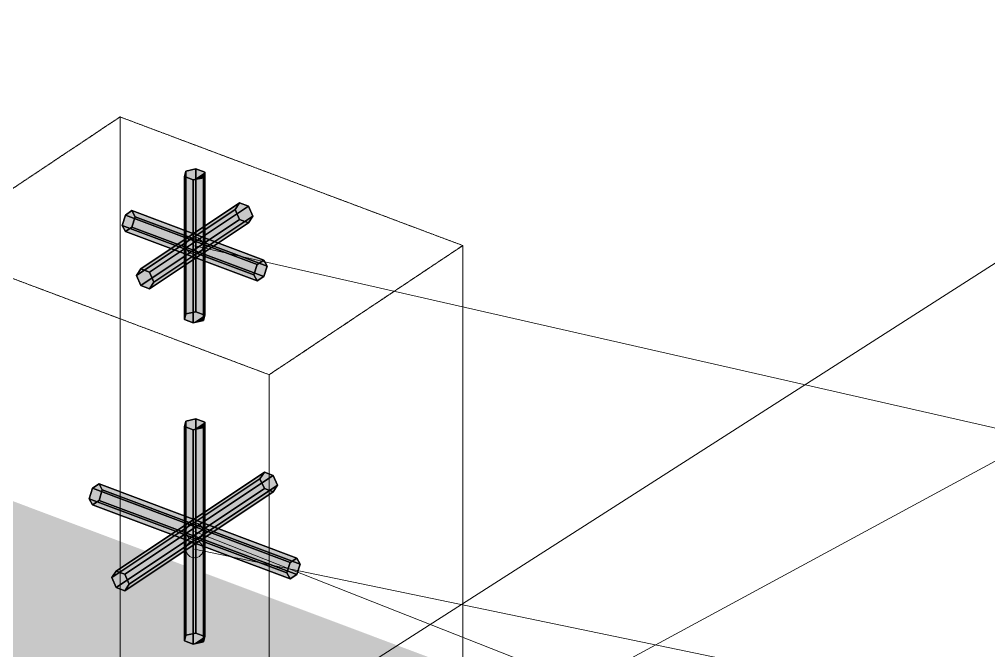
# Model space of a CAD drawing. Header units: millimetres. Extents: x 50 to 612415, y 2 to 4150.
# Drawn here: x 576965 to 577534, y 3000 to 3370 of the extents above; entities that cross this region are included whole.
import ezdxf

# ---------------------------------------------------------------- set-up
doc = ezdxf.new("R2010")
doc.units = ezdxf.units.MM
doc.linetypes.add('DASHED', pattern=[1.524, 1.27, -0.254])
for name, color, linetype, lineweight in [('DIM', 7, 'Continuous', 13), ('HATCH', 8, 'Continuous', 9), ('HIDDEN', 8, 'DASHED', 13), ('OUTLINE', 7, 'Continuous', 25)]:
    doc.layers.add(name, color=color, linetype=linetype, lineweight=lineweight)

msp = doc.modelspace()

# ---------------------------------------------------------------- hatches: boundary and pattern name
at = {"layer": 'HATCH', "true_color": 0xcf9446}
for points in [[(577062.413, 3197.497), (577061.641, 3194.291), (577061.641, 3278.171), (577062.413, 3281.376)], [(577072.744, 3193.622), (577073.517, 3196.828), (577073.517, 3280.707), (577072.744, 3277.502)], [(577062.413, 3008.768), (577061.641, 3005.562), (577061.641, 3131.382), (577062.413, 3134.587)], [(577072.744, 3004.893), (577073.517, 3008.099), (577073.517, 3133.918), (577072.744, 3130.713)]]:
    msp.add_hatch(color=33, dxfattribs=at).paths.add_polyline_path(points)
at = {"layer": 'HATCH', "true_color": 0xe6a546}
for points in [[(577073.517, 3280.707), (577062.413, 3281.376), (577061.641, 3278.171)], [(577073.517, 3280.707), (577068.351, 3282.644), (577062.413, 3281.376)], [(577073.517, 3280.707), (577061.641, 3278.171), (577066.806, 3276.234)], [(577073.517, 3280.707), (577066.806, 3276.234), (577072.744, 3277.502)], [(577035.939, 3223.939), (577041.105, 3222.002), (577099.218, 3260.745), (577094.053, 3262.682)], [(577030.773, 3258.162), (577026.899, 3255.579), (577104.384, 3226.522), (577108.258, 3229.105)], [(577041.105, 3212.317), (577035.939, 3214.254), (577094.053, 3252.996), (577099.218, 3251.059)], [(577026.899, 3245.893), (577030.773, 3248.476), (577108.258, 3219.42), (577104.384, 3216.837)], [(577061.641, 3194.291), (577062.413, 3197.497), (577073.517, 3196.828)], [(577066.806, 3192.354), (577061.641, 3194.291), (577073.517, 3196.828)], [(577062.413, 3197.497), (577068.351, 3198.765), (577073.517, 3196.828)], [(577072.744, 3193.622), (577066.806, 3192.354), (577073.517, 3196.828)], [(577073.517, 3133.918), (577062.413, 3134.587), (577061.641, 3131.382)], [(577073.517, 3133.918), (577061.641, 3131.382), (577066.806, 3129.445)], [(577073.517, 3133.918), (577068.351, 3135.855), (577062.413, 3134.587)], [(577073.517, 3133.918), (577066.806, 3129.445), (577072.744, 3130.713)], [(577021.411, 3046.495), (577026.576, 3044.558), (577113.747, 3102.671), (577108.581, 3104.608)], [(577011.402, 3097.667), (577007.528, 3095.084), (577123.755, 3051.499), (577127.629, 3054.082)], [(577026.576, 3034.872), (577021.411, 3036.809), (577108.581, 3094.923), (577113.747, 3092.986)], [(577007.528, 3085.399), (577011.402, 3087.981), (577127.629, 3044.396), (577123.755, 3041.813)], [(577061.641, 3005.562), (577062.413, 3008.768), (577073.517, 3008.099)], [(577066.806, 3003.625), (577061.641, 3005.562), (577073.517, 3008.099)], [(577062.413, 3008.768), (577068.351, 3010.036), (577073.517, 3008.099)], [(577072.744, 3004.893), (577066.806, 3003.625), (577073.517, 3008.099)]]:
    msp.add_hatch(color=33, dxfattribs=at).paths.add_polyline_path(points)
at = {"layer": 'HATCH', "true_color": 0xdb9c46}
for points in [[(577068.351, 3198.765), (577062.413, 3197.497), (577062.413, 3281.376), (577068.351, 3282.644)], [(577066.806, 3192.354), (577072.744, 3193.622), (577072.744, 3277.502), (577066.806, 3276.234)], [(577068.351, 3010.036), (577062.413, 3008.768), (577062.413, 3134.587), (577068.351, 3135.855)], [(577066.806, 3003.625), (577072.744, 3004.893), (577072.744, 3130.713), (577066.806, 3129.445)]]:
    msp.add_hatch(color=33, dxfattribs=at).paths.add_polyline_path(points)
at = {"layer": 'HATCH', "true_color": 0xd99b46}
for points in [[(577073.517, 3196.828), (577068.351, 3198.765), (577068.351, 3282.644), (577073.517, 3280.707)], [(577061.641, 3194.291), (577066.806, 3192.354), (577066.806, 3276.234), (577061.641, 3278.171)], [(577094.053, 3262.682), (577094.053, 3252.996), (577091.47, 3258.808)], [(577094.053, 3262.682), (577099.218, 3251.059), (577094.053, 3252.996)], [(577094.053, 3262.682), (577101.801, 3254.933), (577099.218, 3251.059)], [(577094.053, 3262.682), (577099.218, 3260.745), (577101.801, 3254.933)], [(577033.356, 3220.065), (577035.939, 3214.254), (577035.939, 3223.939)], [(577035.939, 3214.254), (577041.105, 3212.317), (577035.939, 3223.939)], [(577041.105, 3212.317), (577043.688, 3216.191), (577035.939, 3223.939)], [(577043.688, 3216.191), (577041.105, 3222.002), (577035.939, 3223.939)], [(577073.517, 3008.099), (577068.351, 3010.036), (577068.351, 3135.855), (577073.517, 3133.918)], [(577061.641, 3005.562), (577066.806, 3003.625), (577066.806, 3129.445), (577061.641, 3131.382)], [(577108.581, 3104.608), (577108.581, 3094.923), (577105.998, 3100.734)], [(577108.581, 3104.608), (577113.747, 3092.986), (577108.581, 3094.923)], [(577108.581, 3104.608), (577116.329, 3096.86), (577113.747, 3092.986)], [(577108.581, 3104.608), (577113.747, 3102.671), (577116.329, 3096.86)], [(577018.828, 3042.621), (577021.411, 3036.809), (577021.411, 3046.495)], [(577021.411, 3036.809), (577026.576, 3034.872), (577021.411, 3046.495)], [(577026.576, 3034.872), (577029.159, 3038.746), (577021.411, 3046.495)], [(577029.159, 3038.746), (577026.576, 3044.558), (577021.411, 3046.495)]]:
    msp.add_hatch(color=33, dxfattribs=at).paths.add_polyline_path(points)
at = {"layer": 'HATCH', "true_color": 0xd29646}
for points in [[(577033.356, 3220.065), (577035.939, 3223.939), (577094.053, 3262.682), (577091.47, 3258.808)], [(577043.688, 3216.191), (577041.105, 3212.317), (577099.218, 3251.059), (577101.801, 3254.933)], [(577018.828, 3042.621), (577021.411, 3046.495), (577108.581, 3104.608), (577105.998, 3100.734)], [(577029.159, 3038.746), (577026.576, 3034.872), (577113.747, 3092.986), (577116.329, 3096.86)]]:
    msp.add_hatch(color=33, dxfattribs=at).paths.add_polyline_path(points)
at = {"layer": 'HATCH', "true_color": 0xe1a146}
for points in [[(577035.939, 3214.254), (577033.356, 3220.065), (577091.47, 3258.808), (577094.053, 3252.996)], [(577041.105, 3222.002), (577043.688, 3216.191), (577101.801, 3254.933), (577099.218, 3260.745)], [(577021.411, 3036.809), (577018.828, 3042.621), (577105.998, 3100.734), (577108.581, 3094.923)], [(577026.576, 3044.558), (577029.159, 3038.746), (577116.329, 3096.86), (577113.747, 3102.671)]]:
    msp.add_hatch(color=33, dxfattribs=at).paths.add_polyline_path(points)
at = {"layer": 'HATCH', "true_color": 0xd69946}
for points in [[(577026.899, 3245.893), (577024.962, 3249.445), (577030.773, 3258.162)], [(577024.962, 3249.445), (577026.899, 3255.579), (577030.773, 3258.162)], [(577030.773, 3248.476), (577026.899, 3245.893), (577030.773, 3258.162)], [(577032.711, 3254.61), (577030.773, 3248.476), (577030.773, 3258.162)], [(577108.258, 3229.105), (577102.447, 3220.388), (577104.384, 3216.837)], [(577108.258, 3229.105), (577104.384, 3226.522), (577102.447, 3220.388)], [(577108.258, 3229.105), (577104.384, 3216.837), (577108.258, 3219.42)], [(577108.258, 3229.105), (577108.258, 3219.42), (577110.195, 3225.554)], [(577007.528, 3085.399), (577005.591, 3088.95), (577011.402, 3097.667)], [(577005.591, 3088.95), (577007.528, 3095.084), (577011.402, 3097.667)], [(577011.402, 3087.981), (577007.528, 3085.399), (577011.402, 3097.667)], [(577013.339, 3094.116), (577011.402, 3087.981), (577011.402, 3097.667)], [(577127.629, 3054.082), (577121.818, 3045.365), (577123.755, 3041.813)], [(577127.629, 3054.082), (577123.755, 3051.499), (577121.818, 3045.365)], [(577127.629, 3054.082), (577123.755, 3041.813), (577127.629, 3044.396)], [(577127.629, 3054.082), (577127.629, 3044.396), (577129.566, 3050.53)]]:
    msp.add_hatch(color=33, dxfattribs=at).paths.add_polyline_path(points)
at = {"layer": 'HATCH', "true_color": 0xe4a346}
for points in [[(577026.899, 3255.579), (577024.962, 3249.445), (577102.447, 3220.388), (577104.384, 3226.522)], [(577030.773, 3248.476), (577032.711, 3254.61), (577110.195, 3225.554), (577108.258, 3219.42)], [(577007.528, 3095.084), (577005.591, 3088.95), (577121.818, 3045.365), (577123.755, 3051.499)], [(577011.402, 3087.981), (577013.339, 3094.116), (577129.566, 3050.53), (577127.629, 3044.396)]]:
    msp.add_hatch(color=33, dxfattribs=at).paths.add_polyline_path(points)
at = {"layer": 'HATCH', "true_color": 0xd09446}
for points in [[(577032.711, 3254.61), (577030.773, 3258.162), (577108.258, 3229.105), (577110.195, 3225.554)], [(577024.962, 3249.445), (577026.899, 3245.893), (577104.384, 3216.837), (577102.447, 3220.388)], [(577013.339, 3094.116), (577011.402, 3097.667), (577127.629, 3054.082), (577129.566, 3050.53)], [(577005.591, 3088.95), (577007.528, 3085.399), (577123.755, 3041.813), (577121.818, 3045.365)]]:
    msp.add_hatch(color=33, dxfattribs=at).paths.add_polyline_path(points)
at = {"layer": 'HATCH', "true_color": 0xeef1ef}
for points in [[(577040.424, 3057.665), (576949.737, 3091.672), (576634.956, 2881.818), (576678.31, 2865.56), (576927.138, 2933.677)], [(576634.956, 2874.828), (576949.737, 3084.683), (577040.424, 3050.675), (576927.138, 2926.687), (576678.31, 2858.571)], [(577041.397, 3057.3), (577040.424, 3057.665), (576927.138, 2933.677), (576929.716, 2934.994)], [(577043.037, 3056.685), (577041.397, 3057.3), (576929.716, 2934.994), (576932.889, 2935.934)], [(577043.037, 3056.685), (576932.889, 2935.934), (577205.209, 2995.871)], [(577041.397, 3050.31), (576929.716, 2928.004), (576927.138, 2926.687), (577040.424, 3050.675)], [(577043.037, 3049.695), (576932.889, 2928.944), (576929.716, 2928.004), (577041.397, 3050.31)], [(577205.209, 2988.881), (576932.889, 2928.944), (577043.037, 3049.695)]]:
    msp.add_hatch(color=7, dxfattribs=at).paths.add_polyline_path(points)

# ---------------------------------------------------------------- linework, layer by layer
at = {"layer": 'DIM'}
for points in [[(577070, 2928.06), (577980, 3510), (578030, 3510)], [(577067.579, 2856.546), (577980, 3350), (578030, 3350)], [(577067.579, 3237.499), (577980, 3030), (578030, 3030)], [(577067.579, 3069.74), (577980, 2710), (578030, 2710)], [(577067.579, 3059.255), (577980, 2870), (578030, 2870)]]:
    msp.add_lwpolyline(points, dxfattribs=at)
for centre in [(577067.579, 3237.499), (577067.579, 3069.74), (577067.579, 3059.255)]:
    msp.add_circle(centre, 5, dxfattribs=at)
at = {"layer": 'HIDDEN', "color": 253, "true_color": 0xaab5af}
for p, q in [((576909.946, 3237.338), (577023.751, 3313.208)), ((577023.751, 3313.208), (576909.946, 3237.338)), ((577023.751, 2956.72), (577023.751, 3313.208)), ((577023.751, 3313.208), (577225.211, 3237.661)), ((577023.751, 3313.208), (577023.751, 2956.72)), ((577225.211, 3237.661), (577023.751, 3313.208)), ((577111.406, 3161.79), (576909.946, 3237.338)), ((576909.946, 3237.338), (577111.406, 3161.79)), ((577225.211, 3237.661), (577111.406, 3161.79)), ((577111.406, 3161.79), (577225.211, 3237.661)), ((577225.211, 3237.661), (577225.211, 2881.173)), ((577225.211, 2881.173), (577225.211, 3237.661)), ((577111.406, 3161.79), (577111.406, 2805.302)), ((577111.406, 2805.302), (577111.406, 3161.79))]:
    msp.add_line(p, q, dxfattribs=at)
at = {"layer": 'OUTLINE', "color": 139, "true_color": 0x42544a}
for p, q in [((577061.641, 3278.171), (577062.413, 3281.376)), ((577062.413, 3281.376), (577061.641, 3278.171)), ((577062.413, 3281.376), (577068.351, 3282.644)), ((577068.351, 3282.644), (577062.413, 3281.376)), ((577062.413, 3197.497), (577062.413, 3281.376)), ((577062.413, 3281.376), (577062.413, 3197.497)), ((577068.351, 3282.644), (577068.351, 3198.765)), ((577068.351, 3198.765), (577068.351, 3282.644)), ((577068.351, 3282.644), (577073.517, 3280.707)), ((577073.517, 3280.707), (577068.351, 3282.644)), ((577061.641, 3194.291), (577061.641, 3278.171)), ((577066.806, 3276.234), (577061.641, 3278.171)), ((577061.641, 3278.171), (577061.641, 3194.291)), ((577061.641, 3278.171), (577066.806, 3276.234)), ((577072.744, 3277.502), (577066.806, 3276.234)), ((577066.806, 3276.234), (577072.744, 3277.502)), ((577066.806, 3192.354), (577066.806, 3276.234)), ((577066.806, 3276.234), (577066.806, 3192.354)), ((577073.517, 3280.707), (577072.744, 3277.502)), ((577072.744, 3277.502), (577073.517, 3280.707)), ((577072.744, 3277.502), (577072.744, 3193.622)), ((577072.744, 3193.622), (577072.744, 3277.502)), ((577073.517, 3280.707), (577073.517, 3196.828)), ((577073.517, 3196.828), (577073.517, 3280.707)), ((577033.356, 3220.065), (577091.47, 3258.808)), ((577091.47, 3258.808), (577033.356, 3220.065)), ((577035.939, 3223.939), (577094.053, 3262.682)), ((577094.053, 3262.682), (577035.939, 3223.939)), ((577041.105, 3222.002), (577099.218, 3260.745)), ((577099.218, 3260.745), (577041.105, 3222.002)), ((577091.47, 3258.808), (577094.053, 3262.682)), ((577094.053, 3262.682), (577091.47, 3258.808)), ((577094.053, 3252.996), (577091.47, 3258.808)), ((577091.47, 3258.808), (577094.053, 3252.996)), ((577094.053, 3262.682), (577099.218, 3260.745)), ((577099.218, 3260.745), (577094.053, 3262.682)), ((577099.218, 3260.745), (577101.801, 3254.933)), ((577101.801, 3254.933), (577099.218, 3260.745)), ((577024.962, 3249.445), (577026.899, 3255.579)), ((577026.899, 3255.579), (577024.962, 3249.445)), ((577026.899, 3255.579), (577030.773, 3258.162)), ((577030.773, 3258.162), (577026.899, 3255.579)), ((577026.899, 3255.579), (577104.384, 3226.522)), ((577104.384, 3226.522), (577026.899, 3255.579)), ((577030.773, 3258.162), (577032.711, 3254.61)), ((577032.711, 3254.61), (577030.773, 3258.162)), ((577030.773, 3258.162), (577108.258, 3229.105)), ((577108.258, 3229.105), (577030.773, 3258.162)), ((577032.711, 3254.61), (577030.773, 3248.476)), ((577030.773, 3248.476), (577032.711, 3254.61)), ((577032.711, 3254.61), (577110.195, 3225.554)), ((577110.195, 3225.554), (577032.711, 3254.61)), ((577094.053, 3252.996), (577035.939, 3214.254)), ((577035.939, 3214.254), (577094.053, 3252.996)), ((577101.801, 3254.933), (577043.688, 3216.191)), ((577043.688, 3216.191), (577101.801, 3254.933)), ((577099.218, 3251.059), (577094.053, 3252.996)), ((577094.053, 3252.996), (577099.218, 3251.059)), ((577101.801, 3254.933), (577099.218, 3251.059)), ((577099.218, 3251.059), (577101.801, 3254.933)), ((577026.899, 3245.893), (577024.962, 3249.445)), ((577024.962, 3249.445), (577026.899, 3245.893)), ((577102.447, 3220.388), (577024.962, 3249.445)), ((577024.962, 3249.445), (577102.447, 3220.388)), ((577030.773, 3248.476), (577026.899, 3245.893)), ((577026.899, 3245.893), (577030.773, 3248.476)), ((577108.258, 3219.42), (577030.773, 3248.476)), ((577030.773, 3248.476), (577108.258, 3219.42)), ((577099.218, 3251.059), (577041.105, 3212.317)), ((577041.105, 3212.317), (577099.218, 3251.059)), ((577104.384, 3216.837), (577026.899, 3245.893)), ((577026.899, 3245.893), (577104.384, 3216.837)), ((577102.447, 3220.388), (577104.384, 3226.522)), ((577104.384, 3226.522), (577102.447, 3220.388)), ((577104.384, 3226.522), (577108.258, 3229.105)), ((577108.258, 3229.105), (577104.384, 3226.522)), ((577108.258, 3229.105), (577110.195, 3225.554)), ((577110.195, 3225.554), (577108.258, 3229.105)), ((577110.195, 3225.554), (577108.258, 3219.42)), ((577108.258, 3219.42), (577110.195, 3225.554)), ((577033.356, 3220.065), (577035.939, 3223.939)), ((577035.939, 3223.939), (577033.356, 3220.065)), ((577035.939, 3214.254), (577033.356, 3220.065)), ((577033.356, 3220.065), (577035.939, 3214.254)), ((577035.939, 3223.939), (577041.105, 3222.002)), ((577041.105, 3222.002), (577035.939, 3223.939)), ((577041.105, 3222.002), (577043.688, 3216.191)), ((577043.688, 3216.191), (577041.105, 3222.002)), ((577104.384, 3216.837), (577102.447, 3220.388)), ((577102.447, 3220.388), (577104.384, 3216.837)), ((577108.258, 3219.42), (577104.384, 3216.837)), ((577104.384, 3216.837), (577108.258, 3219.42)), ((577041.105, 3212.317), (577035.939, 3214.254)), ((577035.939, 3214.254), (577041.105, 3212.317)), ((577043.688, 3216.191), (577041.105, 3212.317)), ((577041.105, 3212.317), (577043.688, 3216.191)), ((577061.641, 3194.291), (577062.413, 3197.497)), ((577062.413, 3197.497), (577061.641, 3194.291)), ((577062.413, 3197.497), (577068.351, 3198.765)), ((577068.351, 3198.765), (577062.413, 3197.497)), ((577068.351, 3198.765), (577073.517, 3196.828)), ((577073.517, 3196.828), (577068.351, 3198.765)), ((577073.517, 3196.828), (577072.744, 3193.622)), ((577072.744, 3193.622), (577073.517, 3196.828)), ((577066.806, 3192.354), (577061.641, 3194.291)), ((577061.641, 3194.291), (577066.806, 3192.354)), ((577072.744, 3193.622), (577066.806, 3192.354)), ((577066.806, 3192.354), (577072.744, 3193.622)), ((577061.641, 3131.382), (577062.413, 3134.587)), ((577062.413, 3134.587), (577061.641, 3131.382)), ((577062.413, 3134.587), (577068.351, 3135.855)), ((577068.351, 3135.855), (577062.413, 3134.587)), ((577062.413, 3008.768), (577062.413, 3134.587)), ((577062.413, 3134.587), (577062.413, 3008.768)), ((577068.351, 3135.855), (577068.351, 3010.036)), ((577068.351, 3010.036), (577068.351, 3135.855)), ((577068.351, 3135.855), (577073.517, 3133.918)), ((577073.517, 3133.918), (577068.351, 3135.855)), ((577073.517, 3133.918), (577072.744, 3130.713)), ((577072.744, 3130.713), (577073.517, 3133.918)), ((577073.517, 3133.918), (577073.517, 3008.099)), ((577073.517, 3008.099), (577073.517, 3133.918)), ((577061.641, 3005.562), (577061.641, 3131.382)), ((577066.806, 3129.445), (577061.641, 3131.382)), ((577061.641, 3131.382), (577061.641, 3005.562)), ((577061.641, 3131.382), (577066.806, 3129.445)), ((577072.744, 3130.713), (577066.806, 3129.445)), ((577066.806, 3129.445), (577072.744, 3130.713)), ((577066.806, 3003.625), (577066.806, 3129.445)), ((577066.806, 3129.445), (577066.806, 3003.625)), ((577072.744, 3130.713), (577072.744, 3004.893)), ((577072.744, 3004.893), (577072.744, 3130.713)), ((577018.828, 3042.621), (577105.998, 3100.734)), ((577105.998, 3100.734), (577018.828, 3042.621)), ((577021.411, 3046.495), (577108.581, 3104.608)), ((577108.581, 3104.608), (577021.411, 3046.495)), ((577026.576, 3044.558), (577113.747, 3102.671)), ((577113.747, 3102.671), (577026.576, 3044.558)), ((577105.998, 3100.734), (577108.581, 3104.608)), ((577108.581, 3104.608), (577105.998, 3100.734)), ((577108.581, 3094.923), (577105.998, 3100.734)), ((577105.998, 3100.734), (577108.581, 3094.923)), ((577108.581, 3104.608), (577113.747, 3102.671)), ((577113.747, 3102.671), (577108.581, 3104.608)), ((577113.747, 3102.671), (577116.329, 3096.86)), ((577116.329, 3096.86), (577113.747, 3102.671)), ((577005.591, 3088.95), (577007.528, 3095.084)), ((577007.528, 3095.084), (577005.591, 3088.95)), ((577007.528, 3095.084), (577011.402, 3097.667)), ((577011.402, 3097.667), (577007.528, 3095.084)), ((577007.528, 3095.084), (577123.755, 3051.499)), ((577123.755, 3051.499), (577007.528, 3095.084)), ((577011.402, 3097.667), (577013.339, 3094.116)), ((577013.339, 3094.116), (577011.402, 3097.667)), ((577011.402, 3097.667), (577127.629, 3054.082)), ((577127.629, 3054.082), (577011.402, 3097.667)), ((577013.339, 3094.116), (577011.402, 3087.981)), ((577011.402, 3087.981), (577013.339, 3094.116)), ((577013.339, 3094.116), (577129.566, 3050.53)), ((577129.566, 3050.53), (577013.339, 3094.116)), ((577108.581, 3094.923), (577021.411, 3036.809)), ((577021.411, 3036.809), (577108.581, 3094.923)), ((577116.329, 3096.86), (577029.159, 3038.746)), ((577029.159, 3038.746), (577116.329, 3096.86)), ((577113.747, 3092.986), (577108.581, 3094.923)), ((577108.581, 3094.923), (577113.747, 3092.986)), ((577116.329, 3096.86), (577113.747, 3092.986)), ((577113.747, 3092.986), (577116.329, 3096.86)), ((577007.528, 3085.399), (577005.591, 3088.95)), ((577005.591, 3088.95), (577007.528, 3085.399)), ((577121.818, 3045.365), (577005.591, 3088.95)), ((577005.591, 3088.95), (577121.818, 3045.365)), ((577011.402, 3087.981), (577007.528, 3085.399)), ((577007.528, 3085.399), (577011.402, 3087.981)), ((577127.629, 3044.396), (577011.402, 3087.981)), ((577011.402, 3087.981), (577127.629, 3044.396)), ((577113.747, 3092.986), (577026.576, 3034.872)), ((577026.576, 3034.872), (577113.747, 3092.986)), ((577123.755, 3041.813), (577007.528, 3085.399)), ((577007.528, 3085.399), (577123.755, 3041.813)), ((577123.755, 3051.499), (577127.629, 3054.082)), ((577127.629, 3054.082), (577123.755, 3051.499)), ((577127.629, 3054.082), (577129.566, 3050.53)), ((577129.566, 3050.53), (577127.629, 3054.082)), ((577121.818, 3045.365), (577123.755, 3051.499)), ((577123.755, 3051.499), (577121.818, 3045.365)), ((577129.566, 3050.53), (577127.629, 3044.396)), ((577127.629, 3044.396), (577129.566, 3050.53)), ((577018.828, 3042.621), (577021.411, 3046.495)), ((577021.411, 3046.495), (577018.828, 3042.621)), ((577021.411, 3036.809), (577018.828, 3042.621)), ((577018.828, 3042.621), (577021.411, 3036.809)), ((577021.411, 3046.495), (577026.576, 3044.558)), ((577026.576, 3044.558), (577021.411, 3046.495)), ((577026.576, 3044.558), (577029.159, 3038.746)), ((577029.159, 3038.746), (577026.576, 3044.558)), ((577123.755, 3041.813), (577121.818, 3045.365)), ((577121.818, 3045.365), (577123.755, 3041.813)), ((577127.629, 3044.396), (577123.755, 3041.813)), ((577123.755, 3041.813), (577127.629, 3044.396)), ((577026.576, 3034.872), (577021.411, 3036.809)), ((577021.411, 3036.809), (577026.576, 3034.872)), ((577029.159, 3038.746), (577026.576, 3034.872)), ((577026.576, 3034.872), (577029.159, 3038.746)), ((577061.641, 3005.562), (577062.413, 3008.768)), ((577062.413, 3008.768), (577061.641, 3005.562)), ((577062.413, 3008.768), (577068.351, 3010.036)), ((577068.351, 3010.036), (577062.413, 3008.768)), ((577068.351, 3010.036), (577073.517, 3008.099)), ((577073.517, 3008.099), (577068.351, 3010.036)), ((577073.517, 3008.099), (577072.744, 3004.893)), ((577072.744, 3004.893), (577073.517, 3008.099)), ((577066.806, 3003.625), (577061.641, 3005.562)), ((577061.641, 3005.562), (577066.806, 3003.625)), ((577072.744, 3004.893), (577066.806, 3003.625)), ((577066.806, 3003.625), (577072.744, 3004.893))]:
    msp.add_line(p, q, dxfattribs=at)

doc.saveas('drawing.dxf')
